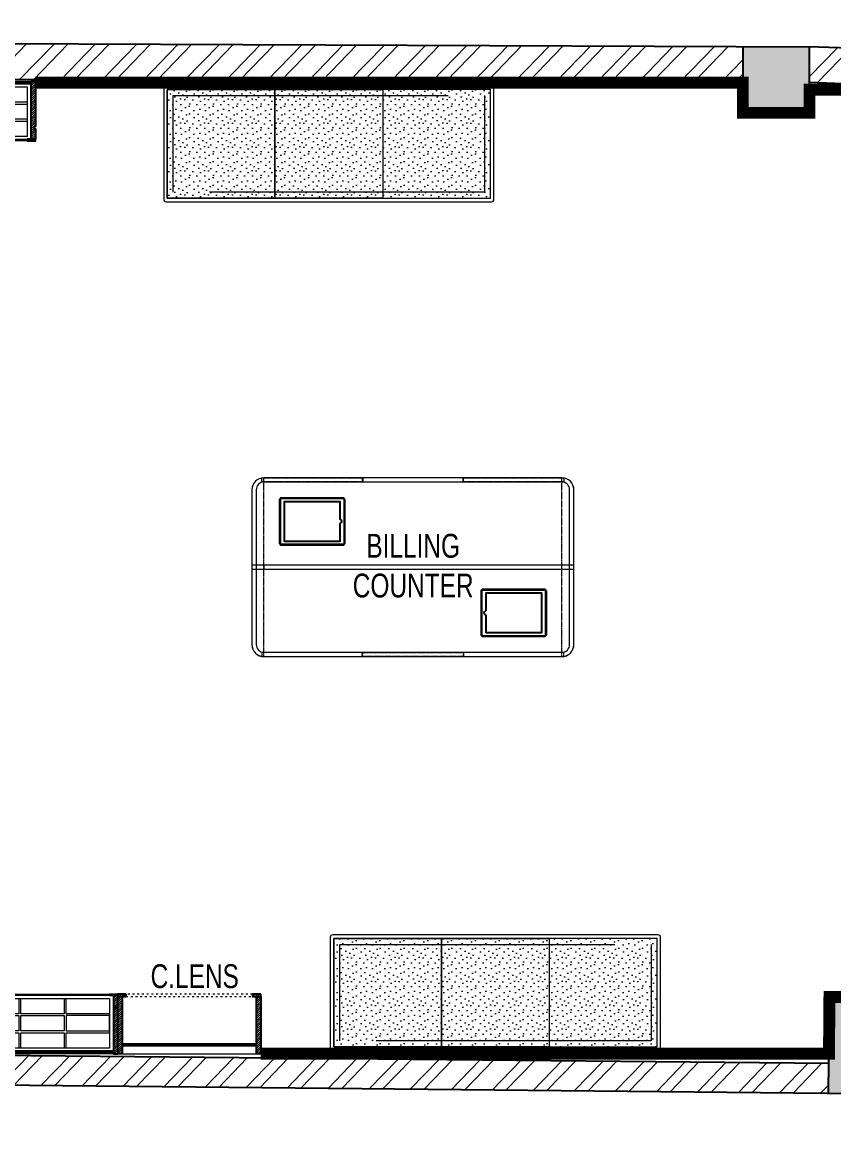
# Model space of a CAD drawing. Header units: feet. Extents: x 9718870 to 9738229, y -6297648 to -6292981.
# Drawn here: x 9728541 to 9731944, y -6297648 to -6292981 of the extents above; entities that cross this region are included whole.
import ezdxf

# ---------------------------------------------------------------- set-up
doc = ezdxf.new("R2010")
doc.units = ezdxf.units.FT
doc.header["$LTSCALE"] = 33
doc.header["$MEASUREMENT"] = 0
for name, pattern in [('ACAD_ISO03W100', [30, 12, -18]), ('HIDDEN2', [4.7625, 3.175, -1.5875]), ('HIDDENX2', [0.75, 0.5, -0.25])]:
    doc.linetypes.add(name, pattern=pattern)
doc.layers.add('A-WALL', color=1, linetype='Continuous')
doc.layers.add('column', color=10, linetype='Continuous')
for name, color, linetype, lineweight in [('A-WALL HATCH', 251, 'Continuous', 0), ('column hatch', 5, 'Continuous', 0), ('HIDDEN LINE', 177, 'Continuous', 0), ('LENS-HATCH', 251, 'Continuous', 5), ('LENS-TEXT', 31, 'Continuous', 5), ('LENS_DIMENSION', 193, 'Continuous', 0), ('LK-FF&E FLOOR', 1, 'Continuous', 9), ('LK-FF&E WALL', 1, 'Continuous', 9), ('LK-MIRROR', 133, 'Continuous', 13), ('LN-ELEVATION-1', 81, 'Continuous', 25), ('LN-ELEVATION-2', 103, 'Continuous', 20), ('LN-ELEVATION-3', 125, 'Continuous', 18), ('LN-ELEVATION-4', 145, 'Continuous', 13), ('LN-ELEVATION-5', 167, 'Continuous', 5), ('LN-HATCH', 251, 'Continuous', 0), ('PLANO-TXT', 252, 'Continuous', 5)]:
    doc.layers.add(name, color=color, linetype=linetype, lineweight=lineweight)
doc.styles.add('LK TXT', font='GILC____.TTF', dxfattribs={"height": 100})
pattern_1 = [(45.971575, (-3680378.25, 5459376.02), (-89.7845112, 86.7900177), []), (45.971575, (-3680319.39, 5459377.02), (-89.7845112, 86.7900177), [])]
pattern_2 = [(45, (7858054.0837, 3504049.203), (-4.4901280605, 4.4901280605), [])]
pattern_3 = [(45, (3990327.2935, 1709214.6916), (-4.4901280605, 4.4901280605), [])]

# ---------------------------------------------------------------- blocks, each defined once
blk = doc.blocks.new('A$C635e79d1')
at = {"layer": 'A-WALL HATCH'}
h = blk.add_hatch(dxfattribs=at)
h.set_pattern_fill('ANSI32', color=256, scale=333, angle=0.9716)
h.set_pattern_definition(pattern_1)
h.paths.add_polyline_path([(0, 0), (-296.1, 3959.6), (-446.5, 3959.6), (-160.1, 129.7), (-1607.4, 171.9), (-1607.4, 46.9)])
h.paths.add_polyline_path([(-573.5, 4086.7), (-573.5, 4236.8), (-1918.5, 4285.7), (-1918.5, 4135.6)])
h.paths.add_polyline_path([(-2197.9, 4145.8), (-2197.9, 4295.9), (-6348.8, 4446.9), (-6386.5, 4447.1), (-6386.5, 4298.2)])
h.paths.add_polyline_path([(-6665.9, 4298.2), (-6665.9, 4448.2), (-10828.8, 4464.9), (-10831.7, 4314.9)])
h.paths.add_polyline_path([(-11111.1, 4320.4), (-11108.2, 4470.4), (-15226, 4551.1), (-15227.4, 4551.1), (-15225.4, 4401)])
h.paths.add_polyline_path([(-15504.8, 4397.4), (-15506.7, 4547.4), (-19035.3, 4501.4), (-19035.3, 4351.4)])
h = blk.add_hatch(dxfattribs=at)
h.set_pattern_fill('ANSI32', color=256, scale=333, angle=0.9716)
h.set_pattern_definition(pattern_1)
h.paths.add_polyline_path([(-15172.4, 61.2), (-15177.1, 186.1), (-18629.3, 58.5), (-18629.3, -66.6)])
h.paths.add_polyline_path([(-10770, 101.7), (-10769, 226.7), (-14872.5, 197.4), (-14867.8, 72.4)])
h.paths.add_polyline_path([(-6306.1, 58.2), (-6305, 183.2), (-10489.6, 224.4), (-10490.6, 99.4)])
h.paths.add_polyline_path([(-1886.8, -105.6), (-1886.8, 19.5), (-6025.6, 180.9), (-6026.7, 55.4), (-6013.2, 55.3)])
at = {"layer": 'column hatch'}
h = blk.add_hatch(color=251, dxfattribs=at)
h.dxf.hatch_style = 1
h.paths.add_polyline_path([(-10834.2, 4187.9), (-10828.8, 4464.9), (-11108.2, 4470.4), (-11113.6, 4193.4)])
h.paths.add_polyline_path([(-6386.5, 4171.2), (-6386.5, 4447.1), (-6665.9, 4448.2), (-6665.9, 4171.2)])
h.paths.add_polyline_path([(-1918.5, 4018.8), (-1918.5, 4285.7), (-2197.9, 4295.9), (-2197.9, 4018.8)])
h.paths.add_polyline_path([(-296.1, 3959.6), (-316.1, 4227.4), (-573.5, 4236.8), (-573.5, 3959.6)])
h.paths.add_polyline_path([(-1636.8, -115.3), (-1636.8, 47.7), (-1607.4, 46.9), (-1607.4, 298.9), (-1886.8, 298.9), (-1886.8, -105.6)])
h.paths.add_polyline_path([(-10490.6, 99.4), (-10487.3, 503.8), (-10766.7, 506.2), (-10770, 101.7), (-10742.6, 101.9)])
h.paths.add_polyline_path([(-6026.7, 55.4), (-6023.3, 460.3), (-6302.7, 462.6), (-6306.1, 58.2)])
h.paths.add_polyline_path([(-14867.8, 72.5), (-14882.8, 476.6), (-15187.4, 465.4), (-15172.4, 61.2)])
h.paths.add_polyline_path([(-18629.3, -66.6), (-18629.3, 591.9), (-18909.8, 591.9), (-18833.1, -74.1)])
h.paths.add_polyline_path([(-19035.3, 4122.8), (-19035.3, 4501.4), (-19358.3, 4497.2), (-19315.2, 4122.8)])
h.paths.add_polyline_path([(-15223.7, 4274.1), (-15227.4, 4551.1), (-15506.7, 4547.4), (-15503.1, 4270.4)])
at = {"layer": 'A-WALL'}
for p, q in [((-6348.8, 4446.9), (-10830, 4464.9)), ((-316.1, 4227.4), (-6348.8, 4446.9)), ((-6665.9, 4298.2), (-10831.7, 4314.9)), ((-2197.9, 4145.8), (-6386.5, 4298.2)), ((-6305, 183.2), (-10489.6, 224.4)), ((-6013.2, 55.3), (-10742.6, 101.9))]:
    blk.add_line(p, q, dxfattribs=at)
at = {"layer": 'column'}
for p, q in [((-6665.9, 4448.2), (-6665.9, 4171.2)), ((-6386.5, 4171.2), (-6386.5, 4447.1)), ((-6665.9, 4171.2), (-6386.5, 4171.2)), ((-6306.1, 58.2), (-6302.7, 462.6)), ((-6302.7, 462.6), (-6023.3, 460.3))]:
    blk.add_line(p, q, dxfattribs=at)
blk = doc.blocks.new('VC HD 1200')
at = {"layer": 'LN-HATCH', "ltscale": 0.5}
h = blk.add_hatch(dxfattribs=at)
h.set_pattern_fill('ANSI31', color=256, scale=2)
h.set_pattern_definition([(45, (3760859.753, 1795248.936), (-4.490128061, 4.490128061), [])])
h.paths.add_polyline_path([(-1200, 250), (-1200, 60), (-1194, 60), (-1194, 50), (-1200, 50), (-1200, 6), (-1182, 6), (-1182, 250)])
h = blk.add_hatch(dxfattribs=at)
h.set_pattern_fill('ANSI31', color=256, scale=2)
h.set_pattern_definition(pattern_2)
h.paths.add_polyline_path([(0, 250), (0, 60), (-6, 60), (-6, 50), (0, 50), (0, 6), (-18, 6), (-18, 250)])
h = blk.add_hatch(dxfattribs=at)
h.set_pattern_fill('ANSI31', color=256, scale=2)
h.set_pattern_definition([(45, (7858047.0837, 3504049.203), (-4.4901280605, 4.4901280605), [])])
h.paths.add_polyline_path([(-1165, 6), (-1165, 0), (-1200, 0), (-1200, 6)])
h = blk.add_hatch(dxfattribs=at)
h.set_pattern_fill('ANSI31', color=256, scale=2)
h.set_pattern_definition(pattern_2)
h.paths.add_polyline_path([(-28, 6), (-28, 0), (0, 0), (0, 6)])
at = {"layer": 'LN-ELEVATION-1', "ltscale": 0.5}
for points in [[(-1200, 250), (-1200, 60), (-1194, 60), (-1194, 50), (-1200, 50), (-1200, 6), (-1182, 6), (-1182, 250)], [(-18, 238), (-1182, 238), (-1182, 244), (-18, 244)], [(0, 250), (0, 60), (-6, 60), (-6, 50), (0, 50), (0, 6), (-18, 6), (-18, 250)], [(-1165, 6), (-1165, 0), (-1200, 0), (-1200, 6)], [(-35, 6), (-35, 0), (0, 0), (0, 6)]]:
    blk.add_lwpolyline(points, close=True, dxfattribs=at)
at = {"layer": 'LN-ELEVATION-3', "ltscale": 0.5}
for p, q in [((-1182, 250), (-18, 250)), ((-1165, 6), (-35, 6)), ((-35, 0), (-1165, 0))]:
    blk.add_line(p, q, dxfattribs=at)
for points in [[(-1165, 226), (-35, 226), (-35, 18), (-1165, 18)], [(-1165, 226), (-983.3, 226), (-983.3, 162), (-1165, 162)], [(-975.3, 226), (-793.7, 226), (-793.7, 162), (-975.3, 162)], [(-785.7, 226), (-604, 226), (-604, 162), (-785.7, 162)], [(-596, 226), (-414.3, 226), (-414.3, 162), (-596, 162)], [(-406.3, 226), (-224.7, 226), (-224.7, 162), (-406.3, 162)], [(-216.7, 226), (-35, 226), (-35, 162), (-216.7, 162)], [(-1165, 90), (-983.3, 90), (-983.3, 154), (-1165, 154)], [(-975.3, 154), (-793.7, 154), (-793.7, 90), (-975.3, 90)], [(-785.7, 154), (-604, 154), (-604, 90), (-785.7, 90)], [(-596, 154), (-414.3, 154), (-414.3, 90), (-596, 90)], [(-406.3, 154), (-224.7, 154), (-224.7, 90), (-406.3, 90)], [(-216.7, 154), (-35, 154), (-35, 90), (-216.7, 90)], [(-1165, 82), (-983.3, 82), (-983.3, 18), (-1165, 18)], [(-975.3, 82), (-793.7, 82), (-793.7, 18), (-975.3, 18)], [(-785.7, 82), (-604, 82), (-604, 18), (-785.7, 18)], [(-596, 82), (-414.3, 82), (-414.3, 18), (-596, 18)], [(-406.3, 82), (-224.7, 82), (-224.7, 18), (-406.3, 18)], [(-216.7, 82), (-35, 82), (-35, 18), (-216.7, 18)]]:
    blk.add_lwpolyline(points, close=True, dxfattribs=at)
blk = doc.blocks.new('CLENS 600')
at = {"layer": 'LN-HATCH', "ltscale": 0.5}
h = blk.add_hatch(dxfattribs=at)
h.set_pattern_fill('ANSI31', color=256, scale=2)
h.set_pattern_definition(pattern_3)
h.paths.add_polyline_path([(-600, 0), (-582, 0), (-582, -240), (-600, -240)])
h = blk.add_hatch(dxfattribs=at)
h.set_pattern_fill('ANSI31', color=256, scale=2)
h.set_pattern_definition([(45, (3975657.573, 1709214.6916), (-4.490128061, 4.490128061), [])])
h.paths.add_polyline_path([(-18, 0), (0, 0), (0, -240), (-18, -240)])
h = blk.add_hatch(dxfattribs=at)
h.set_pattern_fill('ANSI31', color=256, scale=2)
h.set_pattern_definition([(45, (3990252.2935, 1709214.6916), (-4.4901280605, 4.4901280605), [])])
h.paths.add_polyline_path([(-582, -40), (-18, -40), (-18, -34), (-582, -34)])
h = blk.add_hatch(dxfattribs=at)
h.set_pattern_fill('ANSI31', color=256, scale=2)
h.set_pattern_definition(pattern_3)
h.paths.add_polyline_path([(-600, -250), (-565, -250), (-565, -240), (-600, -240)])
h = blk.add_hatch(dxfattribs=at)
h.set_pattern_fill('ANSI31', color=256, scale=2)
h.set_pattern_definition([(45, (3990177.2935, 1709214.6916), (-4.4901280605, 4.4901280605), [])])
h.paths.add_polyline_path([(-35, -250), (0, -250), (0, -240), (-35, -240)])
at = {"layer": 'HIDDEN LINE', "linetype": 'ACAD_ISO03W100', "ltscale": 0.02}
for p, q in [((-35, -240), (-565, -240)), ((-565, -250), (-35, -250))]:
    blk.add_line(p, q, dxfattribs=at)
at = {"layer": 'LN-ELEVATION-1', "ltscale": 0.5}
for points in [[(-600, 0), (-582, 0), (-582, -240), (-600, -240)], [(-18, 0), (0, 0), (0, -240), (-18, -240)], [(-582, -40), (-18, -40), (-18, -34), (-582, -34)], [(-600, -250), (-565, -250), (-565, -240), (-600, -240)], [(-35, -250), (0, -250), (0, -240), (-35, -240)]]:
    blk.add_lwpolyline(points, close=True, dxfattribs=at)
at = {"layer": 'LN-ELEVATION-4'}
blk.add_line((-18, 0), (-582, 0), dxfattribs=at)
blk = doc.blocks.new('I-PAD Frame')
at = {"color": 3, "linetype": 'Continuous'}
blk.add_lwpolyline([(357868.7, -232321.1), (358122.7, -232321.1, 0.414214), (358132.7, -232311.1), (358132.7, -232129.1, 0.414214), (358122.7, -232119.1), (357868.7, -232119.1, 0.414214), (357858.7, -232129.1), (357858.7, -232311.1, 0.414214)], format="xyb", close=True, dxfattribs=at)
at = {"color": 3, "linetype": 'Continuous', "lineweight": 25}
blk.add_lwpolyline([(358113.2, -232229.7), (358113.2, -232302.1), (357878.2, -232302.1), (357878.2, -232138.1), (358113.2, -232138.1), (358113.2, -232210.6, 0.327538), (358114.6, -232212.5, -0.733799), (358114.6, -232227.8, 0.327538)], format="xyb", close=True, dxfattribs=at)
blk = doc.blocks.new('Billing Counter-1350')
at = {"color": 5, "linetype": 'HIDDENX2', "ltscale": 0.025}
for p, q in [((-625, -375), (-625, 375)), ((625, -375), (625, 375))]:
    blk.add_line(p, q, dxfattribs=at)
at = {"color": 0, "linetype": 'Continuous'}
for p, q in [((625, 375), (-625, 375)), ((675, -325), (675, 325)), ((-625, -375), (625, -375))]:
    blk.add_line(p, q, dxfattribs=at)
at = {"color": 2, "linetype": 'Continuous'}
blk.add_line((624, -375), (625, -375), dxfattribs=at)
at = {"color": 2, "linetype": 'HIDDENX2', "ltscale": 0.025}
for points in [[(-633, 375), (-212.4, 375), (-212.4, 358), (-633, 358)], [(210.3, 375), (-210.3, 375), (-210.3, 358), (210.3, 358)], [(212.3, 375), (632.9, 375), (632.9, 358), (212.3, 358)], [(-633, -375), (-212.4, -375), (-212.4, -358), (-633, -358)], [(210.3, -375), (-210.3, -375), (-210.3, -358), (210.3, -358)], [(212.3, -375), (632.9, -375), (632.9, -358), (212.3, -358)]]:
    blk.add_lwpolyline(points, close=True, dxfattribs=at)
at = {"color": 5, "linetype": 'Continuous'}
for points in [[(-555.9, 97.3), (-288.9, 97.3), (-288.9, 286.2), (-555.9, 286.2)], [(555.9, -97.3), (288.9, -97.3), (288.9, -286.2), (555.9, -286.2)]]:
    blk.add_lwpolyline(points, close=True, dxfattribs=at)
at = {"color": 5, "linetype": 'HIDDENX2', "ltscale": 0.025}
blk.add_lwpolyline([(625, 8.5), (-625, 8.5), (-625, -8.5), (625, -8.5)], close=True, dxfattribs=at)
at = {"color": 0, "linetype": 'Continuous'}
for centre, start, end in [((-625, 325), 90, 180), ((625, 325), 0, 90), ((625, -325), 270, 0)]:
    blk.add_arc(centre, 50, start, end, dxfattribs=at)
at = {"layer": 'LN-ELEVATION-2'}
blk.add_line((-675, 325), (-675, -325), dxfattribs=at)
for points in [[(625, 375), (-625, 375, 0.414214), (-675, 325), (-675, -325, 0.414214), (-625, -375), (625, -375, 0.414214), (675, -325), (675, 325, 0.414214)], [(625, 357), (-625, 357, 0.414214), (-657, 325), (-657, -325, 0.414214), (-625, -357), (625, -357, 0.414214), (657, -325), (657, 325, 0.414214)]]:
    blk.add_lwpolyline(points, format="xyb", close=True, dxfattribs=at)
blk.add_lwpolyline([(-675, -8.5), (675, -8.5), (675, 8.5), (-675, 8.5)], close=True, dxfattribs=at)
blk.add_arc((-625, -325), 50, 180, 270, dxfattribs=at)
at = {"color": 2, "linetype": 'Continuous', "xscale": -1, "rotation": 180}
blk.add_blockref('I-PAD Frame', (-358418.2, -232028.4), dxfattribs=at)
at = {"color": 2, "linetype": 'Continuous', "xscale": -1}
blk.add_blockref('I-PAD Frame', (358418.2, 232028.4), dxfattribs=at)
at = {"layer": 'LENS-TEXT', "color": 0, "linetype": 'Continuous', "ltscale": 3, "insert": (1, 5.6), "char_height": 100, "attachment_point": 5, "style": 'LK TXT'}
blk.add_mtext_dynamic_manual_height_columns('BILLING COUNTER', width=353.056, gutter_width=0.5, heights=[0], dxfattribs=at)
blk = doc.blocks.new('3 seater Bench 1385')
at = {"layer": 'LENS-HATCH', "lineweight": 0}
h = blk.add_hatch(dxfattribs=at)
h.set_pattern_fill('STIP1', color=177, scale=100, angle=270, pattern_type=2)
h.set_pattern_definition([(270, (6617025.25, -170439.11), (100, -2e-13), [0, -100]), (270, (6617009.25, -170451.11), (100, -2e-13), [0, -100]), (270, (6616985.25, -170446.11), (100, -2e-13), [0, -100]), (270, (6616962.25, -170481.11), (100, -2e-13), [0, -100]), (270, (6616998.25, -170478.11), (100, -2e-13), [0, -100]), (270, (6617022.25, -170505.11), (100, -2e-13), [0, -100]), (270, (6617029.25, -170470.11), (100, -2e-13), [0, -100]), (270, (6616988.25, -170512.11), (100, -2e-13), [0, -100]), (270, (6616956.25, -170507.11), (100, -2e-13), [0, -100]), (270, (6616941.25, -170433.11), (100, -2e-13), [0, -100]), (270, (6616961.25, -170451.11), (100, -2e-13), [0, -100]), (270, (6616942.25, -170465.11), (100, -2e-13), [0, -100]), (270, (6617006.25, -170526.11), (100, -2e-13), [0, -100]), (270, (6616981.25, -170494.11), (100, -2e-13), [0, -100]), (270, (6617014.25, -170486.11), (100, -2e-13), [0, -100]), (270, (6617005.25, -170503.11), (100, -2e-13), [0, -100]), (270, (6616978.25, -170467.11), (100, -2e-13), [0, -100]), (270, (6617032.25, -170495.11), (100, -2e-13), [0, -100]), (270, (6616973.25, -170526.11), (100, -2e-13), [0, -100]), (270, (6616943.25, -170523.11), (100, -2e-13), [0, -100])])
h.paths.add_polyline_path([(677.5, 227.5), (225.8, 227.5), (225.8, -227.5), (677.5, -227.5)])
h.paths.add_polyline_path([(-225.8, 227.5), (225.8, 227.5), (225.8, -227.5), (-225.8, -227.5)])
h.paths.add_polyline_path([(-677.5, 227.5), (-225.8, 227.5), (-225.8, -227.5), (-677.5, -227.5)])
at = {"layer": 'LN-ELEVATION-2', "ltscale": 0.5}
for points in [[(-677.5, 227.5), (-225.8, 227.5), (-225.8, -227.5), (-677.5, -227.5)], [(-225.8, 227.5), (225.8, 227.5), (225.8, -227.5), (-225.8, -227.5)], [(677.5, 227.5), (225.8, 227.5), (225.8, -227.5), (677.5, -227.5)]]:
    blk.add_lwpolyline(points, close=True, dxfattribs=at)
at = {"layer": 'LN-ELEVATION-5', "ltscale": 0.5}
blk.add_lwpolyline([(682.5, 242.5), (-682.5, 242.5, 0.414214), (-692.5, 232.5), (-692.5, -232.5, 0.414214), (-682.5, -242.5), (682.5, -242.5, 0.414214), (692.5, -232.5), (692.5, 232.5, 0.414214)], format="xyb", close=True, dxfattribs=at)
blk.add_lwpolyline([(677.5, 227.5), (-677.5, 227.5), (-677.5, -227.5), (677.5, -227.5)], close=True, dxfattribs=at)
at = {"layer": 'LN-ELEVATION-5', "linetype": 'HIDDEN2', "ltscale": 11}
blk.add_lwpolyline([(-652.5, 202.5), (652.5, 202.5), (652.5, -202.5), (-652.5, -202.5)], close=True, dxfattribs=at)

msp = doc.modelspace()

# ---------------------------------------------------------------- linework, layer by layer
at = {"layer": 'LK-MIRROR', "linetype": 'ACAD_ISO03W100', "ltscale": 0.05, "const_width": 50}
for points in [[(9728596.7, -6293234.9), (9731562.8, -6293234.9), (9731562.8, -6293361.3), (9731842.3, -6293361.3), (9731842.3, -6293263.9), (9732491.9, -6293263.9)], [(9732491.9, -6297074.5), (9731926, -6297069.9), (9731924, -6297308), (9729541.5, -6297308)]]:
    msp.add_lwpolyline(points, dxfattribs=at)

# ---------------------------------------------------------------- block references
at = {"layer": 'LENS_DIMENSION'}
msp.add_blockref('A$C635e79d1', (9738228.7, -6297532.5), dxfattribs=at)
at = {"layer": 'LK-FF&E FLOOR'}
for name, p in [('3 seater Bench 1385', (9729826.8, -6293491.6)), ('Billing Counter-1350', (9730179.4, -6295267.1)), ('3 seater Bench 1385', (9730525.4, -6297051.7))]:
    msp.add_blockref(name, p, dxfattribs=at)
at = {"layer": 'LK-FF&E WALL'}
msp.add_blockref('VC HD 1200', (9728596.7, -6293478.4), dxfattribs=at)
at = {"layer": 'LK-FF&E WALL', "rotation": 180}
for name, p in [('VC HD 1200', (9727741.5, -6297058)), ('CLENS 600', (9728941.5, -6297308))]:
    msp.add_blockref(name, p, dxfattribs=at)

# ---------------------------------------------------------------- texts
at = {"layer": 'PLANO-TXT', "linetype": 'Continuous', "ltscale": 3, "insert": (9729264.4, -6296983.3, -23744), "char_height": 100, "width": 149.547, "attachment_point": 5, "style": 'LK TXT'}
msp.add_mtext('C.LENS', dxfattribs=at)

doc.saveas('drawing.dxf')
